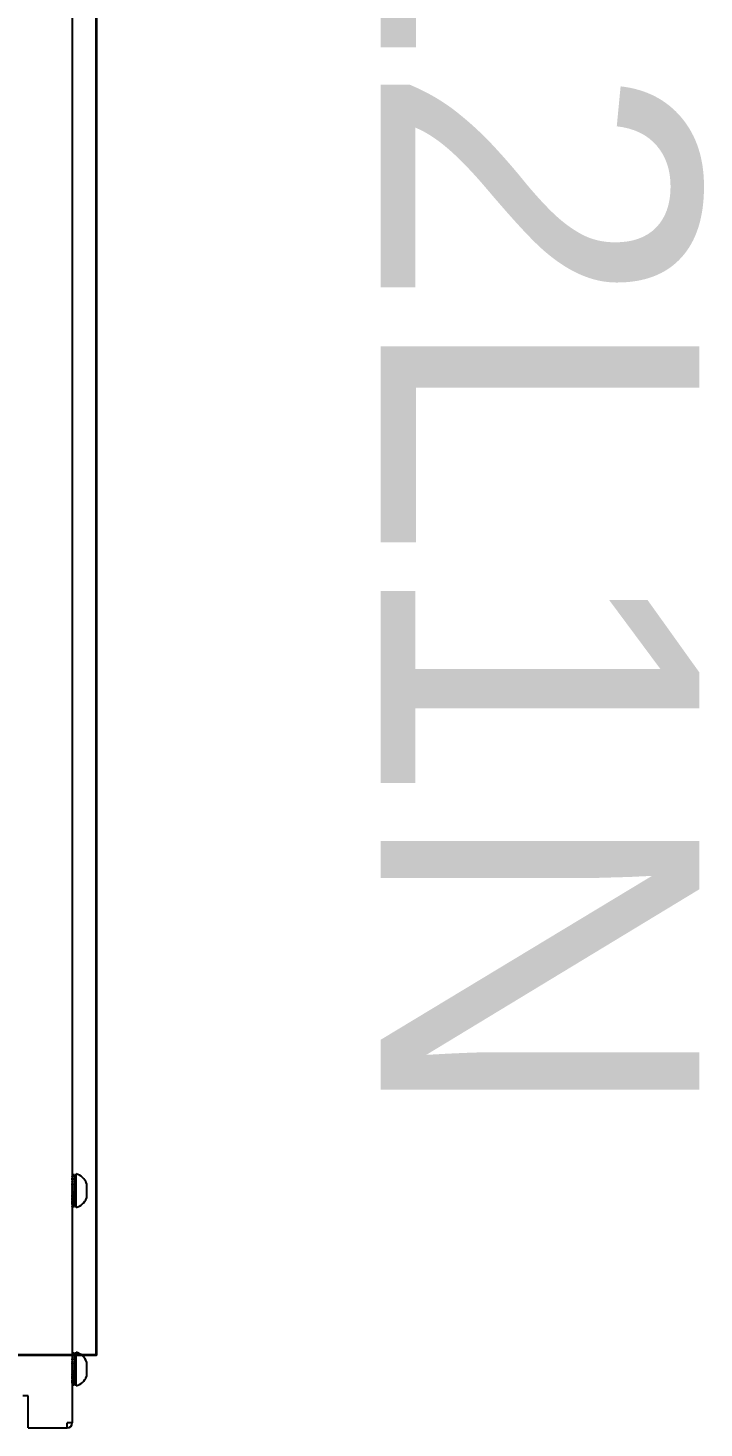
# Model space of a CAD drawing. Header units: millimetres. Extents: x -18178 to 96133, y -22425 to 61598.
# Drawn here: x 42446.2 to 42658.5, y 2730.3 to 3169.8 of the extents above; entities that cross this region are included whole.
import ezdxf
from ezdxf.enums import TextEntityAlignment as Align

# ---------------------------------------------------------------- set-up
doc = ezdxf.new("R2010")
doc.units = ezdxf.units.MM
for name, color, linetype in [('10H46910P0610B', 7, 'Continuous'), ('10H46911P06B', 7, 'Continuous'), ('EAE-BB-A-OUT-002-KXA 2000A', 131, 'Continuous'), ('EAE-LVP-PANEL', 40, 'Continuous'), ('EAE-UPS PANEL-VERTV.', 7, 'Continuous'), ('MA1129FE', 7, 'Continuous'), ('MA1130FE', 7, 'Continuous')]:
    doc.layers.add(name, color=color, linetype=linetype)
doc.layers.add('E-ELEC-EQPM', color=7, linetype='Continuous', lineweight=35)
doc.styles.get("Standard").update_dxf_attribs({"font": 'arial.ttf'})

# ---------------------------------------------------------------- blocks, each defined once
blk = doc.blocks.new('A$Ccc32f15b')
at = {"layer": '10H46910P0610B', "color": 7, "linetype": 'Continuous'}
for p, q in [((128.832, 45.063), (128.307, 45.063)), ((128.455, 45.228), (128.512, 45.228)), ((128.512, 45.228), (128.513, 45.228)), ((128.513, 45.228), (128.627, 45.228)), ((128.627, 45.228), (128.628, 45.228)), ((128.628, 45.228), (128.685, 45.228)), ((131.632, 45.063), (131.107, 45.063)), ((131.107, 45.06), (131.201, 45.06)), ((131.255, 45.228), (131.312, 45.228)), ((131.312, 45.228), (131.313, 45.228)), ((131.313, 45.228), (131.427, 45.228)), ((131.427, 45.228), (131.428, 45.228)), ((131.428, 45.228), (131.485, 45.228)), ((131.538, 45.06), (131.632, 45.06)), ((128.42, 45.003), (128.42, 45.002)), ((128.451, 45.003), (128.451, 45.002)), ((128.689, 45.003), (128.689, 45.002)), ((128.72, 45.002), (128.72, 45.003)), ((131.22, 45.003), (131.22, 45.002)), ((131.251, 45.003), (131.251, 45.002)), ((131.489, 45.003), (131.489, 45.002)), ((131.52, 45.002), (131.52, 45.003))]:
    blk.add_line(p, q, dxfattribs=at)
for centre, start, end in [((128.548, 44.996), 111.9331, 164.4773), ((128.592, 44.996), 15.5227, 68.0669), ((131.348, 44.996), 111.9331, 164.4773), ((131.392, 44.996), 15.5227, 68.0669)]:
    blk.add_arc(centre, 0.25, start, end, dxfattribs=at)
at = {"layer": '10H46911P06B', "color": 7, "linetype": 'Continuous'}
for p, q in [((128.434, 45.038), (128.456, 45.062)), ((128.447, 45.038), (128.464, 45.062)), ((128.461, 45.038), (128.471, 45.062)), ((128.476, 45.062), (128.471, 45.062)), ((128.475, 45.038), (128.479, 45.062)), ((128.484, 45.062), (128.479, 45.062)), ((128.493, 45.062), (128.488, 45.062)), ((128.495, 45.038), (128.493, 45.062)), ((128.502, 45.062), (128.497, 45.062)), ((128.664, 45.062), (128.659, 45.062)), ((131.234, 45.038), (131.256, 45.062)), ((131.247, 45.038), (131.264, 45.062)), ((131.261, 45.038), (131.271, 45.062)), ((131.276, 45.062), (131.271, 45.062)), ((131.275, 45.038), (131.279, 45.062)), ((131.284, 45.062), (131.279, 45.062)), ((131.293, 45.062), (131.288, 45.062)), ((131.295, 45.038), (131.293, 45.062)), ((131.302, 45.062), (131.297, 45.062)), ((131.419, 45.062), (131.414, 45.062)), ((131.456, 45.062), (131.451, 45.062)), ((131.493, 45.062), (131.489, 45.062)), ((128.32, 45.039), (128.32, 45.038)), ((128.32, 45.039), (128.32, 45.039)), ((128.32, 45.039), (128.32, 45.038)), ((128.32, 45.038), (128.321, 45.038)), ((128.321, 45.038), (128.32, 45.038)), ((128.32, 45.038), (128.32, 45.003)), ((128.32, 45.003), (128.32, 45.003)), ((128.321, 45.003), (128.32, 45.003)), ((128.32, 45.003), (128.32, 45.003)), ((128.32, 45.003), (128.32, 45.003)), ((128.32, 45.003), (128.32, 45.003)), ((128.321, 45.039), (128.322, 45.039)), ((128.321, 45.039), (128.321, 45.038)), ((128.321, 45.003), (128.322, 45.003)), ((128.321, 45.003), (128.321, 45.003)), ((128.322, 45.039), (128.324, 45.039)), ((128.322, 45.039), (128.322, 45.038)), ((128.322, 45.039), (128.322, 45.038)), ((128.322, 45.038), (128.322, 45.038)), ((128.322, 45.038), (128.322, 45.038)), ((128.322, 45.003), (128.324, 45.003)), ((128.322, 45.003), (128.322, 45.003)), ((128.322, 45.003), (128.322, 45.003)), ((128.322, 45.003), (128.322, 45.003)), ((128.324, 45.038), (128.325, 45.039)), ((128.324, 45.039), (128.324, 45.038)), ((128.325, 45.038), (128.324, 45.038)), ((128.324, 45.003), (128.324, 45.003)), ((128.325, 45.003), (128.324, 45.003)), ((128.325, 45.039), (128.327, 45.039)), ((128.325, 45.039), (128.325, 45.038)), ((128.325, 45.003), (128.327, 45.003)), ((128.325, 45.003), (128.325, 45.003)), ((128.327, 45.038), (128.328, 45.039)), ((128.327, 45.039), (128.327, 45.038)), ((128.328, 45.038), (128.327, 45.038)), ((128.327, 45.003), (128.327, 45.003)), ((128.328, 45.003), (128.327, 45.003)), ((128.328, 45.039), (128.331, 45.039)), ((128.328, 45.039), (128.328, 45.038)), ((128.328, 45.003), (128.331, 45.003)), ((128.328, 45.003), (128.328, 45.003)), ((128.331, 45.038), (128.333, 45.039)), ((128.331, 45.039), (128.331, 45.038)), ((128.333, 45.038), (128.331, 45.038)), ((128.331, 45.003), (128.331, 45.003)), ((128.333, 45.003), (128.331, 45.003)), ((128.333, 45.039), (128.336, 45.039)), ((128.333, 45.039), (128.333, 45.038)), ((128.333, 45.003), (128.336, 45.003)), ((128.333, 45.003), (128.333, 45.003)), ((128.336, 45.038), (128.346, 45.041)), ((128.336, 45.039), (128.336, 45.038)), ((128.338, 45.038), (128.336, 45.038)), ((128.336, 45.003), (128.336, 45.003)), ((128.338, 45.003), (128.336, 45.003)), ((128.338, 45.039), (128.343, 45.039)), ((128.338, 45.039), (128.338, 45.038)), ((128.338, 45.003), (128.343, 45.003)), ((128.338, 45.003), (128.338, 45.003)), ((128.343, 45.038), (128.367, 45.046)), ((128.343, 45.039), (128.343, 45.038)), ((128.345, 45.038), (128.343, 45.038)), ((128.343, 45.003), (128.351, 45.005)), ((128.343, 45.003), (128.343, 45.003)), ((128.345, 45.003), (128.343, 45.003)), ((128.345, 45.039), (128.35, 45.039)), ((128.345, 45.039), (128.345, 45.038)), ((128.345, 45.003), (128.35, 45.003)), ((128.345, 45.003), (128.345, 45.003)), ((128.35, 45.039), (128.35, 45.038)), ((128.352, 45.038), (128.35, 45.038)), ((128.35, 45.003), (128.359, 45.006)), ((128.35, 45.003), (128.35, 45.003)), ((128.352, 45.003), (128.35, 45.003)), ((128.352, 45.039), (128.357, 45.039)), ((128.352, 45.039), (128.352, 45.038)), ((128.352, 45.003), (128.357, 45.003)), ((128.352, 45.003), (128.352, 45.003)), ((128.357, 45.039), (128.357, 45.038)), ((128.36, 45.038), (128.357, 45.038)), ((128.357, 45.003), (128.366, 45.006)), ((128.357, 45.003), (128.357, 45.003)), ((128.36, 45.003), (128.357, 45.003)), ((128.36, 45.039), (128.366, 45.039)), ((128.36, 45.039), (128.36, 45.038)), ((128.36, 45.003), (128.366, 45.003)), ((128.36, 45.003), (128.36, 45.003)), ((128.366, 45.039), (128.366, 45.038)), ((128.369, 45.038), (128.366, 45.038)), ((128.366, 45.003), (128.374, 45.006)), ((128.366, 45.003), (128.366, 45.003)), ((128.369, 45.003), (128.366, 45.003)), ((128.369, 45.039), (128.376, 45.039)), ((128.369, 45.039), (128.369, 45.038)), ((128.369, 45.003), (128.376, 45.003)), ((128.369, 45.003), (128.369, 45.003)), ((128.376, 45.039), (128.376, 45.038)), ((128.379, 45.038), (128.376, 45.038)), ((128.376, 45.003), (128.383, 45.006)), ((128.376, 45.003), (128.376, 45.003)), ((128.379, 45.003), (128.376, 45.003)), ((128.379, 45.039), (128.386, 45.039)), ((128.379, 45.039), (128.379, 45.038)), ((128.379, 45.003), (128.386, 45.003)), ((128.379, 45.003), (128.379, 45.003)), ((128.386, 45.039), (128.386, 45.038)), ((128.389, 45.038), (128.386, 45.038)), ((128.386, 45.003), (128.386, 45.003)), ((128.389, 45.003), (128.386, 45.003)), ((128.389, 45.039), (128.397, 45.039)), ((128.389, 45.039), (128.389, 45.038)), ((128.389, 45.003), (128.397, 45.003)), ((128.389, 45.003), (128.389, 45.003)), ((128.397, 45.039), (128.397, 45.038)), ((128.401, 45.038), (128.397, 45.038)), ((128.397, 45.003), (128.397, 45.003)), ((128.401, 45.003), (128.397, 45.003)), ((128.401, 45.039), (128.408, 45.039)), ((128.401, 45.039), (128.401, 45.038)), ((128.401, 45.003), (128.408, 45.003)), ((128.401, 45.003), (128.401, 45.003)), ((128.408, 45.039), (128.408, 45.038)), ((128.412, 45.038), (128.408, 45.038)), ((128.408, 45.003), (128.408, 45.003)), ((128.412, 45.003), (128.408, 45.003)), ((128.412, 45.039), (128.421, 45.039)), ((128.412, 45.039), (128.412, 45.038)), ((128.412, 45.003), (128.421, 45.003)), ((128.412, 45.003), (128.412, 45.003)), ((128.421, 45.039), (128.421, 45.038)), ((128.425, 45.038), (128.421, 45.038)), ((128.421, 45.003), (128.421, 45.003)), ((128.425, 45.003), (128.421, 45.003)), ((128.425, 45.039), (128.434, 45.039)), ((128.425, 45.039), (128.425, 45.038)), ((128.425, 45.003), (128.434, 45.003)), ((128.425, 45.003), (128.425, 45.003)), ((128.434, 45.039), (128.434, 45.038)), ((128.438, 45.038), (128.434, 45.038)), ((128.434, 45.003), (128.434, 45.003)), ((128.438, 45.003), (128.434, 45.003)), ((128.438, 45.039), (128.447, 45.039)), ((128.438, 45.039), (128.438, 45.038)), ((128.438, 45.003), (128.447, 45.003)), ((128.438, 45.003), (128.438, 45.003)), ((128.447, 45.039), (128.447, 45.038)), ((128.452, 45.038), (128.447, 45.038)), ((128.447, 45.003), (128.447, 45.003)), ((128.452, 45.003), (128.447, 45.003)), ((128.452, 45.039), (128.461, 45.039)), ((128.452, 45.039), (128.452, 45.038)), ((128.452, 45.003), (128.461, 45.003)), ((128.452, 45.003), (128.452, 45.003)), ((128.461, 45.039), (128.461, 45.038)), ((128.466, 45.038), (128.461, 45.038)), ((128.461, 45.003), (128.461, 45.003)), ((128.466, 45.003), (128.461, 45.003)), ((128.466, 45.039), (128.475, 45.039)), ((128.466, 45.039), (128.466, 45.038)), ((128.466, 45.003), (128.475, 45.003)), ((128.466, 45.003), (128.466, 45.003)), ((128.475, 45.039), (128.475, 45.038)), ((128.48, 45.038), (128.475, 45.038)), ((128.475, 45.003), (128.475, 45.003)), ((128.48, 45.003), (128.475, 45.003)), ((128.48, 45.039), (128.49, 45.039)), ((128.48, 45.039), (128.48, 45.038)), ((128.48, 45.003), (128.49, 45.003)), ((128.48, 45.003), (128.48, 45.003)), ((128.49, 45.039), (128.49, 45.038)), ((128.495, 45.038), (128.49, 45.038)), ((128.49, 45.003), (128.49, 45.003)), ((128.495, 45.003), (128.49, 45.003)), ((128.495, 45.039), (128.505, 45.039)), ((128.495, 45.039), (128.495, 45.038)), ((128.495, 45.003), (128.505, 45.003)), ((128.495, 45.003), (128.495, 45.003)), ((128.505, 45.039), (128.505, 45.038)), ((128.51, 45.038), (128.505, 45.038)), ((128.505, 45.003), (128.505, 45.003)), ((128.51, 45.003), (128.505, 45.003)), ((128.51, 45.039), (128.52, 45.039)), ((128.51, 45.039), (128.51, 45.038)), ((128.51, 45.003), (128.52, 45.003)), ((128.51, 45.003), (128.51, 45.003)), ((128.52, 45.039), (128.52, 45.038)), ((128.525, 45.038), (128.52, 45.038)), ((128.52, 45.003), (128.52, 45.003)), ((128.525, 45.003), (128.52, 45.003)), ((128.525, 45.039), (128.536, 45.039)), ((128.525, 45.039), (128.525, 45.038)), ((128.525, 45.003), (128.536, 45.003)), ((128.525, 45.003), (128.525, 45.003)), ((128.536, 45.039), (128.536, 45.038)), ((128.541, 45.038), (128.536, 45.038)), ((128.536, 45.003), (128.536, 45.003)), ((128.541, 45.003), (128.536, 45.003)), ((128.541, 45.039), (128.551, 45.039)), ((128.541, 45.039), (128.541, 45.038)), ((128.541, 45.003), (128.551, 45.003)), ((128.541, 45.003), (128.541, 45.003)), ((128.551, 45.039), (128.551, 45.038)), ((128.557, 45.038), (128.551, 45.038)), ((128.551, 45.003), (128.551, 45.003)), ((128.557, 45.003), (128.551, 45.003)), ((128.557, 45.039), (128.567, 45.039)), ((128.557, 45.039), (128.557, 45.038)), ((128.557, 45.003), (128.567, 45.003)), ((128.557, 45.003), (128.557, 45.003)), ((128.567, 45.039), (128.567, 45.038)), ((128.572, 45.038), (128.567, 45.038)), ((128.567, 45.003), (128.567, 45.003)), ((128.572, 45.003), (128.567, 45.003)), ((128.572, 45.039), (128.583, 45.039)), ((128.572, 45.039), (128.572, 45.038)), ((128.572, 45.003), (128.583, 45.003)), ((128.572, 45.003), (128.572, 45.003)), ((128.583, 45.039), (128.583, 45.038)), ((128.588, 45.038), (128.583, 45.038)), ((128.583, 45.003), (128.583, 45.003)), ((128.588, 45.003), (128.583, 45.003)), ((128.588, 45.039), (128.598, 45.039)), ((128.588, 45.039), (128.588, 45.038)), ((128.588, 45.003), (128.598, 45.003)), ((128.588, 45.003), (128.588, 45.003)), ((128.598, 45.039), (128.598, 45.038)), ((128.604, 45.038), (128.598, 45.038)), ((128.598, 45.003), (128.598, 45.003)), ((128.604, 45.003), (128.598, 45.003)), ((128.604, 45.039), (128.614, 45.039)), ((128.604, 45.039), (128.604, 45.038)), ((128.604, 45.003), (128.614, 45.003)), ((128.604, 45.003), (128.604, 45.003)), ((128.614, 45.039), (128.614, 45.038)), ((128.619, 45.038), (128.614, 45.038)), ((128.614, 45.003), (128.614, 45.003)), ((128.619, 45.003), (128.614, 45.003)), ((128.619, 45.039), (128.629, 45.039)), ((128.619, 45.039), (128.619, 45.038)), ((128.619, 45.003), (128.629, 45.003)), ((128.619, 45.003), (128.619, 45.003)), ((128.629, 45.039), (128.629, 45.038)), ((128.634, 45.038), (128.629, 45.038)), ((128.629, 45.003), (128.629, 45.003)), ((128.634, 45.003), (128.629, 45.003)), ((128.634, 45.039), (128.644, 45.039)), ((128.634, 45.039), (128.634, 45.038)), ((128.634, 45.003), (128.644, 45.003)), ((128.634, 45.003), (128.634, 45.003)), ((128.649, 45.003), (128.637, 45.008)), ((128.644, 45.039), (128.644, 45.038)), ((128.649, 45.038), (128.644, 45.038)), ((128.644, 45.003), (128.644, 45.003)), ((128.649, 45.003), (128.644, 45.003)), ((128.649, 45.039), (128.659, 45.039)), ((128.649, 45.039), (128.649, 45.038)), ((128.649, 45.003), (128.659, 45.003)), ((128.649, 45.003), (128.649, 45.003)), ((128.664, 45.003), (128.65, 45.008)), ((128.659, 45.039), (128.659, 45.038)), ((128.664, 45.038), (128.659, 45.038)), ((128.659, 45.003), (128.659, 45.003)), ((128.664, 45.003), (128.659, 45.003)), ((128.679, 45.003), (128.662, 45.008)), ((128.664, 45.039), (128.674, 45.039)), ((128.664, 45.039), (128.664, 45.038)), ((128.664, 45.003), (128.674, 45.003)), ((128.664, 45.003), (128.664, 45.003)), ((128.674, 45.039), (128.674, 45.038)), ((128.679, 45.038), (128.674, 45.038)), ((128.674, 45.003), (128.674, 45.003)), ((128.679, 45.003), (128.674, 45.003)), ((128.679, 45.039), (128.688, 45.039)), ((128.679, 45.039), (128.679, 45.038)), ((128.679, 45.003), (128.688, 45.003)), ((128.679, 45.003), (128.679, 45.003)), ((128.688, 45.039), (128.688, 45.038)), ((128.692, 45.038), (128.688, 45.038)), ((128.688, 45.003), (128.688, 45.003)), ((128.692, 45.003), (128.688, 45.003)), ((128.706, 45.003), (128.691, 45.007)), ((128.692, 45.039), (128.701, 45.039)), ((128.692, 45.039), (128.692, 45.038)), ((128.692, 45.003), (128.701, 45.003)), ((128.692, 45.003), (128.692, 45.003)), ((128.701, 45.039), (128.701, 45.038)), ((128.706, 45.038), (128.701, 45.038)), ((128.701, 45.003), (128.701, 45.003)), ((128.706, 45.003), (128.701, 45.003)), ((128.719, 45.003), (128.704, 45.007)), ((128.706, 45.039), (128.715, 45.039)), ((128.706, 45.039), (128.706, 45.038)), ((128.706, 45.003), (128.715, 45.003)), ((128.706, 45.003), (128.706, 45.003)), ((128.715, 45.039), (128.715, 45.038)), ((128.719, 45.038), (128.715, 45.038)), ((128.715, 45.003), (128.715, 45.003)), ((128.719, 45.003), (128.715, 45.003)), ((128.719, 45.039), (128.727, 45.039)), ((128.719, 45.039), (128.719, 45.038)), ((128.719, 45.003), (128.727, 45.003)), ((128.719, 45.003), (128.719, 45.003)), ((128.731, 45.003), (128.72, 45.006)), ((128.727, 45.039), (128.727, 45.038)), ((128.731, 45.038), (128.727, 45.038)), ((128.727, 45.003), (128.727, 45.003)), ((128.731, 45.003), (128.727, 45.003)), ((128.743, 45.003), (128.729, 45.006)), ((128.731, 45.039), (128.739, 45.039)), ((128.731, 45.039), (128.731, 45.038)), ((128.731, 45.003), (128.739, 45.003)), ((128.731, 45.003), (128.731, 45.003)), ((128.739, 45.039), (128.739, 45.038)), ((128.743, 45.038), (128.739, 45.038)), ((128.739, 45.003), (128.739, 45.003)), ((128.743, 45.003), (128.739, 45.003)), ((128.743, 45.039), (128.75, 45.039)), ((128.743, 45.039), (128.743, 45.038)), ((128.743, 45.003), (128.75, 45.003)), ((128.743, 45.003), (128.743, 45.003)), ((128.75, 45.039), (128.75, 45.038)), ((128.754, 45.038), (128.75, 45.038)), ((128.75, 45.003), (128.75, 45.003)), ((128.754, 45.003), (128.75, 45.003)), ((128.754, 45.039), (128.761, 45.039)), ((128.754, 45.039), (128.754, 45.038)), ((128.754, 45.003), (128.761, 45.003)), ((128.754, 45.003), (128.754, 45.003)), ((128.761, 45.039), (128.761, 45.038)), ((128.764, 45.038), (128.761, 45.038)), ((128.761, 45.003), (128.761, 45.003)), ((128.764, 45.003), (128.761, 45.003)), ((128.764, 45.039), (128.771, 45.039)), ((128.764, 45.039), (128.764, 45.038)), ((128.764, 45.003), (128.771, 45.003)), ((128.764, 45.003), (128.764, 45.003)), ((128.771, 45.039), (128.771, 45.038)), ((128.774, 45.038), (128.771, 45.038)), ((128.771, 45.003), (128.771, 45.003)), ((128.774, 45.003), (128.771, 45.003)), ((128.782, 45.003), (128.772, 45.005)), ((128.774, 45.039), (128.779, 45.039)), ((128.774, 45.039), (128.774, 45.038)), ((128.774, 45.003), (128.779, 45.003)), ((128.774, 45.003), (128.774, 45.003)), ((128.779, 45.039), (128.779, 45.038)), ((128.782, 45.038), (128.779, 45.038)), ((128.779, 45.003), (128.779, 45.003)), ((128.782, 45.003), (128.779, 45.003)), ((128.79, 45.003), (128.781, 45.005)), ((128.782, 45.039), (128.788, 45.039)), ((128.782, 45.039), (128.782, 45.038)), ((128.782, 45.003), (128.788, 45.003)), ((128.782, 45.003), (128.782, 45.003)), ((128.788, 45.039), (128.788, 45.038)), ((128.79, 45.038), (128.788, 45.038)), ((128.788, 45.003), (128.788, 45.003)), ((128.79, 45.003), (128.788, 45.003)), ((128.797, 45.003), (128.789, 45.005)), ((128.79, 45.039), (128.795, 45.039)), ((128.79, 45.039), (128.79, 45.038)), ((128.79, 45.003), (128.795, 45.003)), ((128.79, 45.003), (128.79, 45.003)), ((128.795, 45.039), (128.795, 45.038)), ((128.797, 45.038), (128.795, 45.038)), ((128.795, 45.003), (128.795, 45.003)), ((128.797, 45.003), (128.795, 45.003)), ((128.797, 45.039), (128.801, 45.039)), ((128.797, 45.039), (128.797, 45.038)), ((128.797, 45.003), (128.801, 45.003)), ((128.797, 45.003), (128.797, 45.003)), ((128.801, 45.039), (128.801, 45.038)), ((128.803, 45.038), (128.801, 45.038)), ((128.801, 45.003), (128.801, 45.003)), ((128.803, 45.003), (128.801, 45.003)), ((128.803, 45.039), (128.807, 45.039)), ((128.803, 45.039), (128.803, 45.038)), ((128.803, 45.003), (128.807, 45.003)), ((128.803, 45.003), (128.803, 45.003)), ((128.807, 45.039), (128.807, 45.038)), ((128.808, 45.038), (128.807, 45.038)), ((128.807, 45.003), (128.807, 45.003)), ((128.808, 45.003), (128.807, 45.003)), ((128.808, 45.039), (128.811, 45.039)), ((128.808, 45.039), (128.808, 45.038)), ((128.808, 45.003), (128.811, 45.003)), ((128.808, 45.003), (128.808, 45.003)), ((128.811, 45.039), (128.811, 45.038)), ((128.813, 45.038), (128.811, 45.038)), ((128.811, 45.003), (128.811, 45.003)), ((128.813, 45.003), (128.811, 45.003)), ((128.813, 45.039), (128.815, 45.039)), ((128.813, 45.039), (128.813, 45.038)), ((128.813, 45.003), (128.815, 45.003)), ((128.813, 45.003), (128.813, 45.003)), ((128.815, 45.039), (128.815, 45.038)), ((128.816, 45.038), (128.815, 45.038)), ((128.815, 45.003), (128.815, 45.003)), ((128.816, 45.003), (128.815, 45.003)), ((128.816, 45.039), (128.818, 45.039)), ((128.816, 45.039), (128.816, 45.038)), ((128.816, 45.003), (128.818, 45.003)), ((128.816, 45.003), (128.816, 45.003)), ((128.818, 45.039), (128.819, 45.039)), ((128.818, 45.039), (128.818, 45.038)), ((128.818, 45.039), (128.818, 45.038)), ((128.818, 45.038), (128.818, 45.038)), ((128.818, 45.003), (128.819, 45.003)), ((128.818, 45.003), (128.818, 45.003)), ((128.818, 45.003), (128.818, 45.003)), ((128.818, 45.003), (128.818, 45.003)), ((128.819, 45.039), (128.819, 45.038)), ((128.82, 45.038), (128.819, 45.038)), ((128.819, 45.003), (128.819, 45.003)), ((128.82, 45.003), (128.819, 45.003)), ((128.82, 45.039), (128.82, 45.038)), ((128.82, 45.039), (128.82, 45.038)), ((128.82, 45.039), (128.82, 45.039)), ((128.82, 45.039), (128.82, 45.038)), ((128.82, 45.038), (128.82, 45.038)), ((128.82, 45.003), (128.82, 45.038)), ((128.82, 45.003), (128.82, 45.003)), ((128.82, 45.003), (128.82, 45.003)), ((128.82, 45.003), (128.82, 45.003)), ((128.82, 45.003), (128.82, 45.003)), ((128.82, 45.003), (128.82, 45.003)), ((131.12, 45.039), (131.12, 45.038)), ((131.12, 45.039), (131.12, 45.039)), ((131.12, 45.039), (131.12, 45.038)), ((131.12, 45.038), (131.121, 45.038)), ((131.121, 45.038), (131.12, 45.038)), ((131.12, 45.038), (131.12, 45.003)), ((131.12, 45.036), (131.12, 45.036)), ((131.12, 45.003), (131.12, 45.002)), ((131.12, 45.003), (131.12, 45.003)), ((131.121, 45.003), (131.12, 45.003)), ((131.12, 45.003), (131.12, 45.003)), ((131.12, 45.003), (131.12, 45.003)), ((131.12, 45.003), (131.12, 45.003)), ((131.121, 45.039), (131.122, 45.039)), ((131.121, 45.039), (131.121, 45.038)), ((131.121, 45.003), (131.122, 45.003)), ((131.121, 45.003), (131.121, 45.003)), ((131.122, 45.039), (131.124, 45.039)), ((131.122, 45.039), (131.122, 45.038)), ((131.122, 45.039), (131.122, 45.038)), ((131.122, 45.038), (131.122, 45.038)), ((131.122, 45.038), (131.122, 45.038)), ((131.122, 45.003), (131.124, 45.003)), ((131.122, 45.003), (131.122, 45.003)), ((131.122, 45.003), (131.122, 45.003)), ((131.122, 45.003), (131.122, 45.003)), ((131.124, 45.038), (131.125, 45.039)), ((131.124, 45.039), (131.124, 45.038)), ((131.125, 45.038), (131.124, 45.038)), ((131.124, 45.003), (131.124, 45.003)), ((131.125, 45.003), (131.124, 45.003)), ((131.125, 45.039), (131.127, 45.039)), ((131.125, 45.039), (131.125, 45.038)), ((131.125, 45.003), (131.127, 45.003)), ((131.125, 45.003), (131.125, 45.003)), ((131.127, 45.038), (131.128, 45.039)), ((131.127, 45.039), (131.127, 45.038)), ((131.128, 45.038), (131.127, 45.038)), ((131.127, 45.003), (131.127, 45.003)), ((131.128, 45.003), (131.127, 45.003)), ((131.128, 45.039), (131.131, 45.039)), ((131.128, 45.039), (131.128, 45.038)), ((131.128, 45.003), (131.131, 45.003)), ((131.128, 45.003), (131.128, 45.003)), ((131.131, 45.038), (131.133, 45.039)), ((131.131, 45.039), (131.131, 45.038)), ((131.133, 45.038), (131.131, 45.038)), ((131.131, 45.003), (131.131, 45.003)), ((131.133, 45.003), (131.131, 45.003)), ((131.133, 45.039), (131.136, 45.039)), ((131.133, 45.039), (131.133, 45.038)), ((131.133, 45.003), (131.136, 45.003)), ((131.133, 45.003), (131.133, 45.003)), ((131.136, 45.038), (131.146, 45.041)), ((131.136, 45.039), (131.136, 45.038)), ((131.138, 45.038), (131.136, 45.038)), ((131.136, 45.003), (131.136, 45.003)), ((131.138, 45.003), (131.136, 45.003)), ((131.138, 45.039), (131.143, 45.039)), ((131.138, 45.039), (131.138, 45.038)), ((131.138, 45.003), (131.143, 45.003)), ((131.138, 45.003), (131.138, 45.003)), ((131.143, 45.038), (131.167, 45.046)), ((131.143, 45.039), (131.143, 45.038)), ((131.145, 45.038), (131.143, 45.038)), ((131.143, 45.003), (131.143, 45.003)), ((131.145, 45.003), (131.143, 45.003)), ((131.145, 45.039), (131.15, 45.039)), ((131.145, 45.039), (131.145, 45.038)), ((131.145, 45.003), (131.15, 45.003)), ((131.145, 45.003), (131.145, 45.003)), ((131.15, 45.039), (131.15, 45.038)), ((131.152, 45.038), (131.15, 45.038)), ((131.15, 45.003), (131.155, 45.005)), ((131.15, 45.003), (131.15, 45.003)), ((131.152, 45.003), (131.15, 45.003)), ((131.152, 45.039), (131.157, 45.039)), ((131.152, 45.039), (131.152, 45.038)), ((131.152, 45.003), (131.157, 45.003)), ((131.152, 45.003), (131.152, 45.003)), ((131.157, 45.039), (131.157, 45.038)), ((131.16, 45.038), (131.157, 45.038)), ((131.157, 45.003), (131.164, 45.005)), ((131.157, 45.003), (131.157, 45.003)), ((131.16, 45.003), (131.157, 45.003)), ((131.16, 45.039), (131.166, 45.039)), ((131.16, 45.039), (131.16, 45.038)), ((131.16, 45.003), (131.166, 45.003)), ((131.16, 45.003), (131.16, 45.003)), ((131.166, 45.039), (131.166, 45.038)), ((131.169, 45.038), (131.166, 45.038)), ((131.166, 45.003), (131.166, 45.003)), ((131.169, 45.003), (131.166, 45.003)), ((131.169, 45.039), (131.176, 45.039)), ((131.169, 45.039), (131.169, 45.038)), ((131.169, 45.003), (131.176, 45.003)), ((131.169, 45.003), (131.169, 45.003)), ((131.176, 45.039), (131.176, 45.038)), ((131.179, 45.038), (131.176, 45.038)), ((131.176, 45.003), (131.176, 45.003)), ((131.179, 45.003), (131.176, 45.003)), ((131.179, 45.039), (131.186, 45.039)), ((131.179, 45.039), (131.179, 45.038)), ((131.179, 45.003), (131.186, 45.003)), ((131.179, 45.003), (131.179, 45.003)), ((131.186, 45.039), (131.186, 45.038)), ((131.189, 45.038), (131.186, 45.038)), ((131.186, 45.003), (131.186, 45.003)), ((131.189, 45.003), (131.186, 45.003)), ((131.189, 45.039), (131.197, 45.039)), ((131.189, 45.039), (131.189, 45.038)), ((131.189, 45.003), (131.197, 45.003)), ((131.189, 45.003), (131.189, 45.003)), ((131.197, 45.039), (131.197, 45.038)), ((131.201, 45.038), (131.197, 45.038)), ((131.197, 45.003), (131.197, 45.003)), ((131.201, 45.003), (131.197, 45.003)), ((131.201, 45.039), (131.208, 45.039)), ((131.201, 45.039), (131.201, 45.038)), ((131.201, 45.003), (131.208, 45.003)), ((131.201, 45.003), (131.201, 45.003)), ((131.208, 45.039), (131.208, 45.038)), ((131.212, 45.038), (131.208, 45.038)), ((131.208, 45.003), (131.208, 45.003)), ((131.212, 45.003), (131.208, 45.003)), ((131.212, 45.039), (131.221, 45.039)), ((131.212, 45.039), (131.212, 45.038)), ((131.212, 45.003), (131.221, 45.003)), ((131.212, 45.003), (131.212, 45.003)), ((131.221, 45.039), (131.221, 45.038)), ((131.225, 45.038), (131.221, 45.038)), ((131.221, 45.003), (131.221, 45.003)), ((131.225, 45.003), (131.221, 45.003)), ((131.225, 45.039), (131.234, 45.039)), ((131.225, 45.039), (131.225, 45.038)), ((131.225, 45.003), (131.234, 45.003)), ((131.225, 45.003), (131.225, 45.003)), ((131.234, 45.039), (131.234, 45.038)), ((131.238, 45.038), (131.234, 45.038)), ((131.234, 45.003), (131.234, 45.003)), ((131.238, 45.003), (131.234, 45.003)), ((131.238, 45.039), (131.247, 45.039)), ((131.238, 45.039), (131.238, 45.038)), ((131.238, 45.003), (131.247, 45.003)), ((131.238, 45.003), (131.238, 45.003)), ((131.247, 45.039), (131.247, 45.038)), ((131.252, 45.038), (131.247, 45.038)), ((131.247, 45.003), (131.247, 45.003)), ((131.252, 45.003), (131.247, 45.003)), ((131.252, 45.039), (131.261, 45.039)), ((131.252, 45.039), (131.252, 45.038)), ((131.252, 45.003), (131.261, 45.003)), ((131.252, 45.003), (131.252, 45.003)), ((131.261, 45.039), (131.261, 45.038)), ((131.266, 45.038), (131.261, 45.038)), ((131.261, 45.003), (131.261, 45.003)), ((131.266, 45.003), (131.261, 45.003)), ((131.266, 45.039), (131.275, 45.039)), ((131.266, 45.039), (131.266, 45.038)), ((131.266, 45.003), (131.275, 45.003)), ((131.266, 45.003), (131.266, 45.003)), ((131.275, 45.039), (131.275, 45.038)), ((131.28, 45.038), (131.275, 45.038)), ((131.275, 45.003), (131.275, 45.003)), ((131.28, 45.003), (131.275, 45.003)), ((131.28, 45.039), (131.29, 45.039)), ((131.28, 45.039), (131.28, 45.038)), ((131.28, 45.003), (131.29, 45.003)), ((131.28, 45.003), (131.28, 45.003)), ((131.29, 45.039), (131.29, 45.038)), ((131.295, 45.038), (131.29, 45.038)), ((131.29, 45.003), (131.29, 45.003)), ((131.295, 45.003), (131.29, 45.003)), ((131.295, 45.039), (131.305, 45.039)), ((131.295, 45.039), (131.295, 45.038)), ((131.295, 45.003), (131.305, 45.003)), ((131.295, 45.003), (131.295, 45.003)), ((131.305, 45.039), (131.305, 45.038)), ((131.31, 45.038), (131.305, 45.038)), ((131.305, 45.003), (131.305, 45.003)), ((131.31, 45.003), (131.305, 45.003)), ((131.31, 45.039), (131.32, 45.039)), ((131.31, 45.039), (131.31, 45.038)), ((131.31, 45.003), (131.32, 45.003)), ((131.31, 45.003), (131.31, 45.003)), ((131.32, 45.039), (131.32, 45.038)), ((131.325, 45.038), (131.32, 45.038)), ((131.32, 45.003), (131.32, 45.003)), ((131.325, 45.003), (131.32, 45.003)), ((131.325, 45.039), (131.336, 45.039)), ((131.325, 45.039), (131.325, 45.038)), ((131.325, 45.003), (131.336, 45.003)), ((131.325, 45.003), (131.325, 45.003)), ((131.336, 45.039), (131.336, 45.038)), ((131.341, 45.038), (131.336, 45.038)), ((131.336, 45.003), (131.336, 45.003)), ((131.341, 45.003), (131.336, 45.003)), ((131.341, 45.039), (131.351, 45.039)), ((131.341, 45.039), (131.341, 45.038)), ((131.341, 45.003), (131.351, 45.003)), ((131.341, 45.003), (131.341, 45.003)), ((131.351, 45.039), (131.351, 45.038)), ((131.357, 45.038), (131.351, 45.038)), ((131.351, 45.003), (131.351, 45.003)), ((131.357, 45.003), (131.351, 45.003)), ((131.357, 45.039), (131.367, 45.039)), ((131.357, 45.039), (131.357, 45.038)), ((131.357, 45.003), (131.367, 45.003)), ((131.357, 45.003), (131.357, 45.003)), ((131.367, 45.039), (131.367, 45.038)), ((131.372, 45.038), (131.367, 45.038)), ((131.367, 45.003), (131.367, 45.003)), ((131.372, 45.003), (131.367, 45.003)), ((131.372, 45.039), (131.383, 45.039)), ((131.372, 45.039), (131.372, 45.038)), ((131.372, 45.003), (131.383, 45.003)), ((131.372, 45.003), (131.372, 45.003)), ((131.383, 45.039), (131.383, 45.038)), ((131.388, 45.038), (131.383, 45.038)), ((131.383, 45.003), (131.383, 45.003)), ((131.388, 45.003), (131.383, 45.003)), ((131.388, 45.039), (131.398, 45.039)), ((131.388, 45.039), (131.388, 45.038)), ((131.388, 45.003), (131.398, 45.003)), ((131.388, 45.003), (131.388, 45.003)), ((131.398, 45.039), (131.398, 45.038)), ((131.404, 45.038), (131.398, 45.038)), ((131.398, 45.003), (131.398, 45.003)), ((131.404, 45.003), (131.398, 45.003)), ((131.404, 45.039), (131.414, 45.039)), ((131.404, 45.039), (131.404, 45.038)), ((131.404, 45.003), (131.414, 45.003)), ((131.404, 45.003), (131.404, 45.003)), ((131.414, 45.039), (131.414, 45.038)), ((131.419, 45.038), (131.414, 45.038)), ((131.414, 45.003), (131.414, 45.003)), ((131.419, 45.003), (131.414, 45.003)), ((131.419, 45.039), (131.429, 45.039)), ((131.419, 45.039), (131.419, 45.038)), ((131.419, 45.003), (131.429, 45.003)), ((131.419, 45.003), (131.419, 45.003)), ((131.429, 45.039), (131.429, 45.038)), ((131.434, 45.038), (131.429, 45.038)), ((131.429, 45.003), (131.429, 45.003)), ((131.434, 45.003), (131.429, 45.003)), ((131.434, 45.039), (131.444, 45.039)), ((131.434, 45.039), (131.434, 45.038)), ((131.434, 45.003), (131.444, 45.003)), ((131.434, 45.003), (131.434, 45.003)), ((131.449, 45.003), (131.437, 45.008)), ((131.444, 45.039), (131.444, 45.038)), ((131.449, 45.038), (131.444, 45.038)), ((131.444, 45.003), (131.444, 45.003)), ((131.449, 45.003), (131.444, 45.003)), ((131.449, 45.039), (131.459, 45.039)), ((131.449, 45.039), (131.449, 45.038)), ((131.449, 45.003), (131.459, 45.003)), ((131.449, 45.003), (131.449, 45.003)), ((131.464, 45.003), (131.45, 45.008)), ((131.459, 45.039), (131.459, 45.038)), ((131.464, 45.038), (131.459, 45.038)), ((131.459, 45.003), (131.459, 45.003)), ((131.464, 45.003), (131.459, 45.003)), ((131.479, 45.003), (131.462, 45.008)), ((131.464, 45.039), (131.474, 45.039)), ((131.464, 45.039), (131.464, 45.038)), ((131.464, 45.003), (131.474, 45.003)), ((131.464, 45.003), (131.464, 45.003)), ((131.474, 45.039), (131.474, 45.038)), ((131.479, 45.038), (131.474, 45.038)), ((131.474, 45.003), (131.474, 45.003)), ((131.479, 45.003), (131.474, 45.003)), ((131.479, 45.039), (131.488, 45.039)), ((131.479, 45.039), (131.479, 45.038)), ((131.479, 45.003), (131.488, 45.003)), ((131.479, 45.003), (131.479, 45.003)), ((131.488, 45.039), (131.488, 45.038)), ((131.492, 45.038), (131.488, 45.038)), ((131.488, 45.003), (131.488, 45.003)), ((131.492, 45.003), (131.488, 45.003)), ((131.506, 45.003), (131.491, 45.007)), ((131.492, 45.039), (131.501, 45.039)), ((131.492, 45.039), (131.492, 45.038)), ((131.492, 45.003), (131.501, 45.003)), ((131.492, 45.003), (131.492, 45.003)), ((131.501, 45.039), (131.501, 45.038)), ((131.506, 45.038), (131.501, 45.038)), ((131.501, 45.003), (131.501, 45.003)), ((131.506, 45.003), (131.501, 45.003)), ((131.506, 45.039), (131.515, 45.039)), ((131.506, 45.039), (131.506, 45.038)), ((131.506, 45.003), (131.515, 45.003)), ((131.506, 45.003), (131.506, 45.003)), ((131.519, 45.003), (131.509, 45.006)), ((131.515, 45.039), (131.515, 45.038)), ((131.519, 45.038), (131.515, 45.038)), ((131.515, 45.003), (131.515, 45.003)), ((131.519, 45.003), (131.515, 45.003)), ((131.519, 45.039), (131.527, 45.039)), ((131.519, 45.039), (131.519, 45.038)), ((131.519, 45.003), (131.527, 45.003)), ((131.519, 45.003), (131.519, 45.003)), ((131.531, 45.003), (131.52, 45.006)), ((131.527, 45.039), (131.527, 45.038)), ((131.531, 45.038), (131.527, 45.038)), ((131.527, 45.003), (131.527, 45.003)), ((131.531, 45.003), (131.527, 45.003)), ((131.531, 45.039), (131.539, 45.039)), ((131.531, 45.039), (131.531, 45.038)), ((131.531, 45.003), (131.539, 45.003)), ((131.531, 45.003), (131.531, 45.003)), ((131.543, 45.003), (131.534, 45.005)), ((131.539, 45.039), (131.539, 45.038)), ((131.543, 45.038), (131.539, 45.038)), ((131.539, 45.003), (131.539, 45.003)), ((131.543, 45.003), (131.539, 45.003)), ((131.543, 45.039), (131.55, 45.039)), ((131.543, 45.039), (131.543, 45.038)), ((131.543, 45.003), (131.55, 45.003)), ((131.543, 45.003), (131.543, 45.003)), ((131.554, 45.003), (131.545, 45.005)), ((131.55, 45.039), (131.55, 45.038)), ((131.554, 45.038), (131.55, 45.038)), ((131.55, 45.003), (131.55, 45.003)), ((131.554, 45.003), (131.55, 45.003)), ((131.554, 45.039), (131.561, 45.039)), ((131.554, 45.039), (131.554, 45.038)), ((131.554, 45.003), (131.561, 45.003)), ((131.554, 45.003), (131.554, 45.003)), ((131.564, 45.003), (131.556, 45.005)), ((131.561, 45.039), (131.561, 45.038)), ((131.564, 45.038), (131.561, 45.038)), ((131.574, 45.003), (131.561, 45.006)), ((131.561, 45.003), (131.561, 45.003)), ((131.564, 45.003), (131.561, 45.003)), ((131.564, 45.039), (131.571, 45.039)), ((131.564, 45.039), (131.564, 45.038)), ((131.564, 45.003), (131.571, 45.003)), ((131.564, 45.003), (131.564, 45.003)), ((131.571, 45.039), (131.571, 45.038)), ((131.574, 45.038), (131.571, 45.038)), ((131.571, 45.003), (131.571, 45.003)), ((131.574, 45.003), (131.571, 45.003)), ((131.574, 45.039), (131.579, 45.039)), ((131.574, 45.039), (131.574, 45.038)), ((131.574, 45.003), (131.579, 45.003)), ((131.574, 45.003), (131.574, 45.003)), ((131.59, 45.003), (131.578, 45.006)), ((131.579, 45.039), (131.579, 45.038)), ((131.582, 45.038), (131.579, 45.038)), ((131.579, 45.003), (131.579, 45.003)), ((131.582, 45.003), (131.579, 45.003)), ((131.582, 45.039), (131.588, 45.039)), ((131.582, 45.039), (131.582, 45.038)), ((131.582, 45.003), (131.588, 45.003)), ((131.582, 45.003), (131.582, 45.003)), ((131.597, 45.003), (131.586, 45.005)), ((131.588, 45.039), (131.588, 45.038)), ((131.59, 45.038), (131.588, 45.038)), ((131.588, 45.003), (131.588, 45.003)), ((131.59, 45.003), (131.588, 45.003)), ((131.59, 45.039), (131.595, 45.039)), ((131.59, 45.039), (131.59, 45.038)), ((131.59, 45.003), (131.595, 45.003)), ((131.59, 45.003), (131.59, 45.003)), ((131.595, 45.039), (131.595, 45.038)), ((131.597, 45.038), (131.595, 45.038)), ((131.595, 45.003), (131.595, 45.003)), ((131.597, 45.003), (131.595, 45.003)), ((131.597, 45.039), (131.601, 45.039)), ((131.597, 45.039), (131.597, 45.038)), ((131.597, 45.003), (131.601, 45.003)), ((131.597, 45.003), (131.597, 45.003)), ((131.601, 45.039), (131.601, 45.038)), ((131.603, 45.038), (131.601, 45.038)), ((131.601, 45.003), (131.601, 45.003)), ((131.603, 45.003), (131.601, 45.003)), ((131.603, 45.039), (131.607, 45.039)), ((131.603, 45.039), (131.603, 45.038)), ((131.603, 45.003), (131.607, 45.003)), ((131.603, 45.003), (131.603, 45.003)), ((131.607, 45.039), (131.607, 45.038)), ((131.608, 45.038), (131.607, 45.038)), ((131.607, 45.003), (131.607, 45.003)), ((131.608, 45.003), (131.607, 45.003)), ((131.608, 45.039), (131.611, 45.039)), ((131.608, 45.039), (131.608, 45.038)), ((131.608, 45.003), (131.611, 45.003)), ((131.608, 45.003), (131.608, 45.003)), ((131.611, 45.039), (131.611, 45.038)), ((131.613, 45.038), (131.611, 45.038)), ((131.611, 45.003), (131.611, 45.003)), ((131.613, 45.003), (131.611, 45.003)), ((131.613, 45.039), (131.615, 45.039)), ((131.613, 45.039), (131.613, 45.038)), ((131.613, 45.003), (131.615, 45.003)), ((131.613, 45.003), (131.613, 45.003)), ((131.615, 45.039), (131.615, 45.038)), ((131.616, 45.038), (131.615, 45.038)), ((131.615, 45.003), (131.615, 45.003)), ((131.616, 45.003), (131.615, 45.003)), ((131.616, 45.039), (131.618, 45.039)), ((131.616, 45.039), (131.616, 45.038)), ((131.616, 45.003), (131.618, 45.003)), ((131.616, 45.003), (131.616, 45.003)), ((131.618, 45.039), (131.619, 45.039)), ((131.618, 45.039), (131.618, 45.038)), ((131.618, 45.039), (131.618, 45.038)), ((131.618, 45.038), (131.618, 45.038)), ((131.618, 45.003), (131.619, 45.003)), ((131.618, 45.003), (131.618, 45.003)), ((131.618, 45.003), (131.618, 45.003)), ((131.618, 45.003), (131.618, 45.003)), ((131.619, 45.039), (131.619, 45.038)), ((131.62, 45.038), (131.619, 45.038)), ((131.619, 45.003), (131.619, 45.003)), ((131.62, 45.003), (131.619, 45.003)), ((131.62, 45.039), (131.62, 45.038)), ((131.62, 45.039), (131.62, 45.038)), ((131.62, 45.039), (131.62, 45.039)), ((131.62, 45.039), (131.62, 45.038)), ((131.62, 45.038), (131.62, 45.038)), ((131.62, 45.003), (131.62, 45.038)), ((131.62, 45.002), (131.62, 45.003)), ((131.62, 45.003), (131.62, 45.003)), ((131.62, 45.003), (131.62, 45.003)), ((131.62, 45.003), (131.62, 45.003)), ((131.62, 45.003), (131.62, 45.003)), ((131.62, 45.003), (131.62, 45.003))]:
    blk.add_line(p, q, dxfattribs=at)
for centre, radius, start, end in [((129.09, 43.583), 1.62, 115.0732, 116.0438), ((129.019, 44.045), 1.17, 120.8445, 121.9025), ((128.991, 44.243), 0.984, 124.2794, 125.9978), ((128.973, 44.413), 0.832, 128.6748, 131.2284), ((128.898, 44.618), 0.627, 134.8061, 137.8148), ((128.975, 44.554), 0.723, 135.3799, 137.9707), ((128.937, 44.715), 0.588, 143.6837, 146.513), ((129.022, 44.664), 0.682, 144.2271, 146.6539), ((129.081, 44.782), 0.672, 155.2734, 157.4891), ((129.191, 44.74), 0.785, 155.7023, 157.5944), ((129.805, 44.818), 1.348, 169.5503, 170.5771), ((130.043, 44.781), 1.584, 169.7503, 170.6241), ((125.893, 44.823), 2.605, 4.7442, 5.2695), ((125.442, 44.787), 3.063, 4.7203, 5.1671), ((127.777, 44.797), 0.767, 18.3513, 20.2342), ((127.657, 44.757), 0.898, 18.2632, 19.8689), ((134.01, 46.952), 5.823, 198.9422, 199.1899), ((128.005, 44.74), 0.595, 30.088, 32.7716), ((127.925, 44.693), 0.693, 29.9564, 32.2548), ((132.359, 47.368), 4.486, 210.9281, 211.2831), ((128.069, 44.653), 0.606, 39.5239, 42.5075), ((131.968, 48.002), 4.53, 220.4558, 220.8525), ((128.082, 44.538), 0.687, 46.8713, 49.8609), ((128, 44.594), 0.7, 39.3711, 41.3675), ((131.959, 48.844), 5.105, 227.8034, 228.2026), ((128.015, 44.464), 0.79, 46.713, 48.0336), ((128.074, 44.395), 0.81, 52.5569, 54.468), ((127.984, 44.114), 1.105, 58.4072, 59.1686), ((128.006, 44.303), 0.929, 52.4016, 53.5955), ((128.056, 44.228), 0.966, 56.9874, 58.6197), ((127.984, 44.114), 1.105, 56.839, 57.8968), ((127.979, 43.608), 1.571, 67.2041, 67.7317), ((128.033, 44.04), 1.148, 60.4829, 61.8064), ((127.955, 43.9), 1.31, 60.3426, 61.6776), ((127.891, 43.413), 1.788, 66.9354, 67.3217), ((133.231, 55.62), 11.537, 246.223, 246.5179), ((127.951, 43.373), 1.805, 68.9835, 69.455), ((127.857, 43.146), 2.052, 68.7363, 69.0704), ((133.54, 57.337), 13.236, 248.0379, 248.315), ((128.006, 43.832), 1.351, 63.2784, 64.3409), ((127.924, 43.666), 1.539, 63.1464, 64.2879), ((127.924, 43.129), 2.047, 70.6437, 70.8754), ((127.891, 43.413), 1.788, 65.4191, 66.4015), ((127.951, 43.373), 1.805, 67.3999, 68.4028), ((127.857, 43.146), 2.052, 67.2825, 68.1339), ((127.824, 42.871), 2.325, 68.825, 69.5681), ((127.897, 42.88), 2.294, 70.2178, 71.0302), ((127.685, 41.502), 3.689, 74.514, 74.8744), ((127.792, 41.705), 3.466, 75.386, 75.6598), ((127.664, 41.26), 3.93, 75.1177, 75.378), ((127.873, 42.631), 2.542, 71.2931, 72.0447), ((127.778, 41.509), 3.661, 75.8227, 76.0722), ((127.646, 41.039), 4.15, 75.5081, 75.7977), ((127.734, 42.029), 3.162, 72.1019, 72.8482), ((127.708, 41.759), 3.432, 72.8697, 73.5367), ((127.685, 41.502), 3.689, 73.5172, 74.1154), ((127.646, 41.039), 4.15, 74.5153, 75.1631), ((127.631, 40.842), 4.347, 74.8894, 75.4755), ((127.679, 40.782), 4.407, 75.9574, 76.2436), ((127.702, 40.971), 4.219, 75.6286, 75.9208), ((127.61, 40.53), 4.658, 75.4285, 76.0406), ((131.853, 43.824), 1.384, 117.5655, 118.6545), ((132.083, 42.214), 2.978, 106.9845, 107.4378), ((132.046, 42.495), 2.698, 107.9326, 108.2412), ((131.819, 44.045), 1.17, 120.6952, 121.9025), ((131.791, 44.243), 0.984, 124.3666, 125.9978), ((131.773, 44.413), 0.832, 128.6748, 131.2284), ((131.698, 44.618), 0.627, 134.8061, 137.8148), ((131.775, 44.554), 0.723, 135.3799, 137.9707), ((131.737, 44.715), 0.588, 143.6837, 146.513), ((131.822, 44.664), 0.682, 144.2271, 146.6539), ((131.881, 44.782), 0.672, 155.2734, 157.4891), ((131.991, 44.74), 0.785, 155.7023, 157.5944), ((132.605, 44.818), 1.348, 169.5503, 170.5771), ((132.843, 44.781), 1.584, 169.7503, 170.6241), ((128.693, 44.823), 2.605, 4.7442, 5.2695), ((128.242, 44.787), 3.063, 4.7203, 5.1671), ((130.577, 44.797), 0.767, 18.3513, 20.2342), ((130.457, 44.757), 0.898, 18.2632, 19.8689), ((136.81, 46.952), 5.823, 198.9422, 199.1899), ((130.805, 44.74), 0.595, 30.088, 32.7716), ((130.725, 44.693), 0.693, 29.9564, 32.2548), ((135.159, 47.368), 4.486, 210.9281, 211.2831), ((130.869, 44.653), 0.606, 39.5239, 42.5075), ((134.768, 48.002), 4.53, 220.4558, 220.8525), ((130.882, 44.538), 0.687, 46.8713, 49.8609), ((134.759, 48.844), 5.105, 227.8034, 228.2026), ((130.8, 44.594), 0.7, 39.3711, 40.7571), ((130.815, 44.464), 0.79, 46.713, 48.0336), ((130.874, 44.395), 0.81, 52.5569, 54.4632), ((130.784, 44.114), 1.105, 58.4072, 59.1686), ((130.856, 44.228), 0.966, 56.9874, 58.8061), ((130.806, 44.303), 0.929, 52.4016, 53.5955), ((130.724, 43.666), 1.539, 64.7286, 65.179), ((130.784, 44.114), 1.105, 56.839, 57.8968), ((130.779, 43.608), 1.571, 67.4433, 67.7317), ((130.833, 44.04), 1.148, 60.4829, 61.7599), ((130.755, 43.9), 1.31, 60.3426, 61.6776), ((130.691, 43.413), 1.788, 66.9354, 67.3217), ((136.031, 55.62), 11.537, 246.223, 246.5179), ((136.34, 57.337), 13.236, 248.0379, 248.315), ((130.724, 43.666), 1.539, 63.1464, 64.2879), ((130.697, 42.88), 2.294, 71.5482, 72.0563), ((130.779, 43.608), 1.571, 65.5435, 66.5009), ((130.691, 43.413), 1.788, 65.4191, 66.4015), ((130.592, 42.589), 2.605, 71.359, 71.7128), ((130.673, 42.631), 2.542, 72.739, 73.0447), ((130.562, 42.308), 2.885, 72.2981, 72.7176), ((130.657, 43.146), 2.052, 67.2825, 68.1339), ((130.724, 43.129), 2.047, 68.9363, 69.777), ((130.624, 42.871), 2.325, 68.825, 69.5681), ((130.609, 41.918), 3.253, 74.9343, 75.165), ((130.485, 41.502), 3.689, 74.514, 74.8744), ((130.592, 41.705), 3.466, 75.448, 75.6598), ((130.464, 41.26), 3.93, 75.1177, 75.378), ((130.534, 42.029), 3.162, 72.1019, 72.8482), ((130.419, 40.671), 4.518, 76.1727, 76.4227), ((130.551, 41.059), 4.11, 76.7265, 76.9007), ((130.41, 40.53), 4.658, 76.3263, 76.6413), ((130.547, 40.963), 4.207, 76.8535, 77.0601), ((130.405, 40.421), 4.768, 76.5683, 76.8037), ((130.485, 41.502), 3.689, 73.5172, 74.1154), ((130.547, 40.896), 4.274, 76.9571, 77.1674), ((130.403, 40.345), 4.843, 76.6067, 76.9129), ((130.446, 41.039), 4.15, 74.5153, 75.1631), ((130.572, 40.937), 4.232, 76.6927, 77.1015), ((130.427, 40.392), 4.797, 76.4814, 76.8458), ((130.585, 41.024), 4.146, 76.5457, 76.9598), ((130.431, 40.842), 4.347, 74.8894, 75.4755), ((130.441, 40.49), 4.698, 76.3672, 76.7015), ((130.601, 41.14), 4.03, 76.5203, 76.7639), ((130.459, 40.621), 4.568, 76.2208, 76.5021), ((130.41, 40.53), 4.658, 75.4285, 76.0406), ((129.252, 41.845), 3.325, 105.9935, 106.2012), ((129.383, 41.419), 3.771, 106.0036, 106.2906), ((129.224, 42.069), 3.102, 106.5553, 106.8097), ((129.352, 41.672), 3.519, 106.6052, 106.902), ((129.195, 42.304), 2.868, 107.3159, 107.5319), ((129.318, 41.938), 3.253, 107.3194, 107.6276), ((129.164, 42.548), 2.624, 108.1293, 108.3877), ((129.132, 42.797), 2.377, 109.0942, 109.4029), ((129.246, 42.495), 2.698, 109.0853, 109.507), ((129.099, 43.046), 2.129, 110.0454, 110.6109), ((129.208, 42.777), 2.418, 110.3342, 110.7203), ((129.065, 43.292), 1.884, 111.4179, 112.056), ((129.168, 43.055), 2.142, 111.688, 112.1713), ((129.031, 43.531), 1.648, 113.4984, 113.7973), ((129.129, 43.325), 1.874, 113.52, 113.9192), ((128.997, 43.759), 1.423, 115.5587, 115.9144), ((128.965, 43.972), 1.214, 117.739, 118.517), ((129.053, 43.824), 1.384, 117.9101, 118.6545), ((128.936, 44.168), 1.024, 120.8663, 121.7568), ((128.912, 44.342), 0.859, 124.8277, 125.8446), ((128.896, 44.493), 0.724, 129.9264, 131.0705), ((132.348, 51.099), 7.132, 238.04, 238.1842), ((127.979, 43.608), 1.571, 65.5435, 66.3591), ((127.924, 43.129), 2.047, 68.9363, 69.6191), ((127.792, 42.589), 2.605, 70.112, 70.6528), ((127.762, 42.308), 2.885, 71.192, 71.7928), ((127.849, 42.385), 2.787, 72.1988, 72.884), ((127.828, 42.146), 3.025, 72.9631, 73.4512), ((127.664, 41.26), 3.93, 74.0613, 74.5066), ((127.809, 41.918), 3.253, 73.6075, 73.7958), ((127.792, 41.705), 3.466, 74.1491, 74.4709), ((127.778, 41.509), 3.661, 74.6008, 75.0766), ((127.766, 41.335), 3.835, 74.973, 75.3062), ((127.619, 40.671), 4.518, 75.1917, 75.623), ((127.757, 41.184), 3.986, 75.2739, 75.6989), ((127.605, 40.421), 4.768, 75.6043, 75.9935), ((127.751, 41.059), 4.11, 75.5094, 75.809), ((127.747, 40.963), 4.207, 75.6844, 76.003), ((127.604, 40.304), 4.884, 75.7858, 76.2356), ((127.747, 40.896), 4.274, 75.8022, 76.1931), ((127.603, 40.345), 4.843, 75.7227, 76.0943), ((136.073, 74.908), 30.745, 256.2578, 256.297), ((127.608, 40.298), 4.89, 75.7948, 76.1742), ((127.749, 40.859), 4.31, 75.865, 76.1798), ((136.136, 75.398), 31.234, 256.3955, 256.4101), ((127.761, 40.88), 4.289, 75.8292, 76.1191), ((127.754, 40.854), 4.315, 75.8739, 76.0876), ((127.772, 40.937), 4.232, 75.7299, 76.0217), ((136.172, 75.663), 31.499, 256.4667, 256.4704), ((136.182, 75.701), 31.537, 256.4759, 256.4789), ((136.165, 75.511), 31.347, 256.4335, 256.436), ((136.121, 75.096), 30.932, 256.3388, 256.3407), ((136.05, 74.462), 30.299, 256.1899, 256.1912), ((135.954, 73.619), 29.458, 255.9841, 255.9848), ((132.052, 41.845), 3.325, 105.9935, 106.2012), ((132.183, 41.419), 3.771, 105.9572, 106.2906), ((132.024, 42.069), 3.102, 106.5553, 106.8097), ((132.152, 41.672), 3.519, 106.609, 106.902), ((131.995, 42.304), 2.868, 107.3159, 107.5319), ((132.118, 41.938), 3.253, 107.0926, 107.6276), ((131.964, 42.548), 2.624, 108.1293, 108.3877), ((132.083, 42.214), 2.978, 108.1375, 108.4874), ((131.932, 42.797), 2.377, 109.0942, 109.4029), ((131.899, 43.046), 2.129, 110.0454, 110.6109), ((132.008, 42.777), 2.418, 110.039, 110.7203), ((131.865, 43.292), 1.884, 111.4179, 112.056), ((131.968, 43.055), 2.142, 111.5728, 112.1713), ((131.831, 43.531), 1.648, 113.4984, 113.7973), ((131.929, 43.325), 1.874, 113.3626, 113.9192), ((131.797, 43.759), 1.423, 115.5587, 115.9144), ((131.89, 43.583), 1.62, 115.5799, 116.0438), ((131.765, 43.972), 1.214, 117.739, 118.517), ((131.736, 44.168), 1.024, 120.8663, 121.7568), ((131.712, 44.342), 0.859, 124.8277, 125.8446), ((131.696, 44.493), 0.724, 129.9264, 131.0705), ((130.806, 43.832), 1.351, 63.2784, 64.1754), ((130.751, 43.373), 1.805, 67.3999, 68.2364), ((130.697, 42.88), 2.294, 70.2178, 70.9133), ((130.592, 42.589), 2.605, 70.112, 70.6528), ((130.562, 42.308), 2.885, 71.192, 71.7928), ((130.673, 42.631), 2.542, 71.2931, 71.8637), ((130.649, 42.385), 2.787, 72.1988, 72.884), ((130.508, 41.759), 3.432, 72.8697, 73.381), ((130.628, 42.146), 3.025, 72.9631, 73.4512), ((130.609, 41.918), 3.253, 73.6075, 74.0628), ((130.464, 41.26), 3.93, 74.0613, 74.5066), ((130.592, 41.705), 3.466, 74.1491, 74.4922), ((130.578, 41.509), 3.661, 74.6008, 74.86), ((130.566, 41.335), 3.835, 74.973, 75.3062), ((130.419, 40.671), 4.518, 75.1917, 75.623), ((130.557, 41.184), 3.986, 75.2739, 75.6989), ((130.551, 41.059), 4.11, 75.5094, 75.8316), ((130.405, 40.421), 4.768, 75.6043, 75.9935), ((138.873, 74.908), 30.745, 256.2375, 256.297), ((130.547, 40.963), 4.207, 75.6844, 76.0447), ((130.404, 40.304), 4.884, 75.7858, 76.2356), ((130.403, 40.345), 4.843, 75.7227, 76.0943), ((130.547, 40.896), 4.274, 75.8022, 76.1235), ((130.408, 40.298), 4.89, 75.7948, 76.1742), ((130.549, 40.859), 4.31, 75.865, 76.1798), ((130.561, 40.88), 4.289, 75.8292, 76.1447), ((138.936, 75.398), 31.234, 256.3955, 256.4101), ((130.554, 40.854), 4.315, 75.8739, 76.057), ((138.972, 75.663), 31.499, 256.4667, 256.4704), ((130.572, 40.937), 4.232, 75.7299, 75.895), ((138.982, 75.701), 31.537, 256.4759, 256.4789), ((138.965, 75.511), 31.347, 256.4335, 256.436), ((138.921, 75.096), 30.932, 256.3388, 256.3407), ((138.85, 74.462), 30.299, 256.1899, 256.1912), ((138.754, 73.619), 29.458, 255.9841, 255.9848)]:
    blk.add_arc(centre, radius, start, end, dxfattribs=at)
at = {"layer": 'MA1129FE', "color": 7, "linetype": 'Continuous'}
blk.add_arc((132.215, 44.92), 0.005, 30, 90, dxfattribs=at)
at = {"layer": 'MA1130FE', "color": 7, "linetype": 'Continuous'}
for p, q in [((94.925, 45.002), (132.215, 45.002)), ((132.215, 45.002), (132.215, 44.923)), ((132.295, 44.923), (132.215, 44.923)), ((132.295, 44.308), (132.295, 44.923)), ((132.295, 44.308), (131.79, 44.308)), ((131.79, 44.308), (131.79, 44.228))]:
    blk.add_line(p, q, dxfattribs=at)
for radius in [0.08, 0.005]:
    blk.add_arc((132.215, 44.923), radius, 0, 90, dxfattribs=at)
blk = doc.blocks.new('ups-panel')
at = {"layer": 'EAE-UPS PANEL-VERTV.', "xscale": 20, "yscale": 20, "zscale": 20}
blk.add_blockref('A$Ccc32f15b', (5.1, -450.03, 1985.5), dxfattribs=at)

msp = doc.modelspace()

# ---------------------------------------------------------------- linework, layer by layer
at = {"layer": 'E-ELEC-EQPM'}
msp.add_lwpolyline([(41552.5646, 5407.17605), (42467.5646, 5407.17605), (42467.5646, 2753.17605), (41552.5646, 2753.17605)], close=True, dxfattribs=at)

# ---------------------------------------------------------------- block references
at = {"layer": 'EAE-BB-A-OUT-002-KXA 2000A', "rotation": 270}
msp.add_blockref('ups-panel', (42010.0646, 5381.30884), dxfattribs=at)

# ---------------------------------------------------------------- texts
at = {"layer": 'EAE-LVP-PANEL', "color": 11, "true_color": 0xf27172}
msp.add_text('PeL3L2L1N', height=100, rotation=270, dxfattribs=at).set_placement((42607.02398, 3194.05599, 1988.6), align=Align.MIDDLE)

doc.saveas('drawing.dxf')
